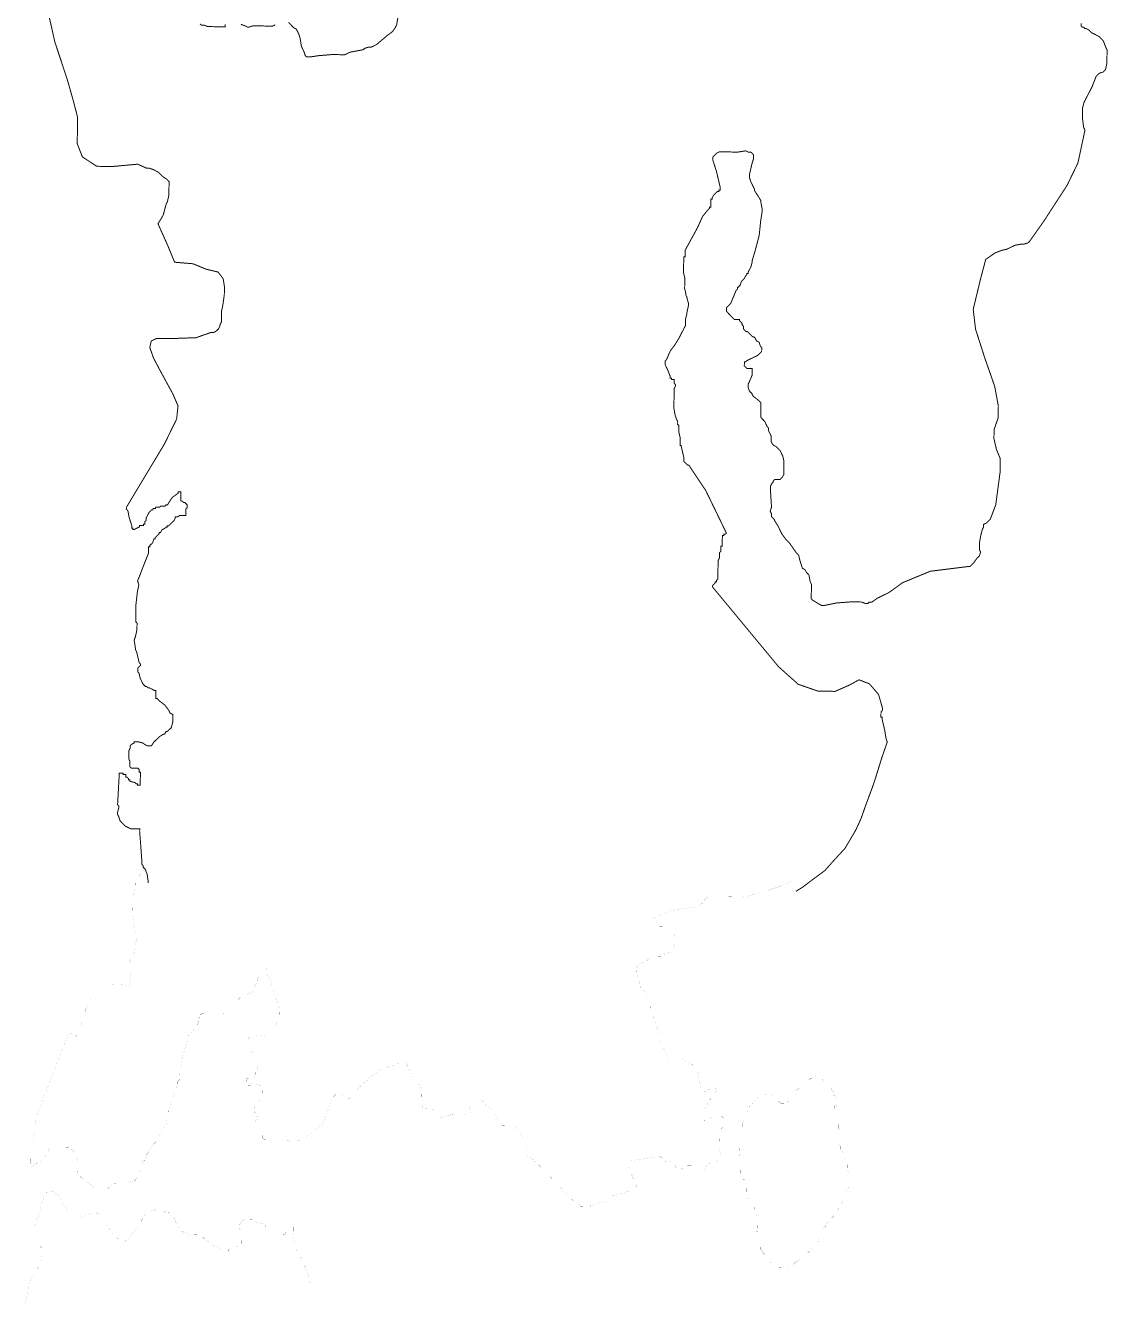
# Model space of a CAD drawing. Header units: metres. Extents: x 264643 to 276801, y 2090546 to 2143845.
# Drawn here: x 266761 to 270025, y 2128706 to 2132541 of the extents above; entities that cross this region are included whole.
import ezdxf

# ---------------------------------------------------------------- set-up
doc = ezdxf.new("R2010")
doc.units = ezdxf.units.M
doc.layers.add('HAZARDS LINE', color=1, linetype='Continuous')

msp = doc.modelspace()

# ---------------------------------------------------------------- linework, layer by layer
at = {"layer": 'HAZARDS LINE', "lineweight": 0, "const_width": 2.98}
for points in [[(267130.9, 2129953.4), (267131, 2129957.3), (267127.3, 2129981.3), (267123.4, 2129989.3), (267123.5, 2129993.2), (267115.6, 2130001.3), (267115.7, 2130005.3), (267111.7, 2130009.3), (267111.8, 2130017.3), (267108.5, 2130065), (267105.1, 2130108.9), (267105.2, 2130116.8), (267077.3, 2130117.2), (267061.5, 2130125.3), (267053.7, 2130133.4), (267045.8, 2130141.4), (267042, 2130153.4), (267038.1, 2130161.4), (267038.2, 2130165.4), (267042.3, 2130181.3), (267042.4, 2130185.3), (267038.5, 2130189.3), (267043.7, 2130284.7), (267055.6, 2130284.6), (267055.5, 2130280.6), (267063.5, 2130280.5), (267063.4, 2130272.5), (267067.4, 2130272.5), (267071.3, 2130268.4), (267071.3, 2130264.5), (267075.2, 2130264.4), (267075.2, 2130260.4), (267091, 2130256.3), (267095, 2130252.2), (267098.9, 2130252.2), (267098.9, 2130248.2), (267106.8, 2130248.1), (267107.4, 2130287.9), (267103.4, 2130287.9), (267103.5, 2130295.9), (267099.6, 2130299.9), (267079.7, 2130300.2), (267075.7, 2130304.2), (267075.9, 2130320.1), (267072.1, 2130328.1), (267072.4, 2130352), (267076.4, 2130359.9), (267076.6, 2130367.8), (267080.6, 2130371.8), (267088.6, 2130375.7), (267088.6, 2130379.6), (267100.6, 2130379.5), (267116.4, 2130375.3), (267120.4, 2130371.3), (267128.3, 2130367.2), (267140.2, 2130367), (267148.3, 2130378.9), (267156.4, 2130386.7), (267160.4, 2130390.6), (267164.4, 2130394.6), (267176.4, 2130402.4), (267180.4, 2130402.3), (267184.5, 2130410.2), (267188.5, 2130410.2), (267200.6, 2130422), (267204.7, 2130437.8), (267205.1, 2130461.7), (267197.2, 2130465.8), (267193.3, 2130473.8), (267181.5, 2130489.8), (267165.8, 2130502), (267157.9, 2130510), (267154, 2130510.1), (267154.3, 2130534), (267150.3, 2130534), (267134.5, 2130542.2), (267130.5, 2130542.2), (267126.6, 2130546.3), (267122.6, 2130546.3), (267114.7, 2130554.4), (267107, 2130570.4), (267103.2, 2130586.3), (267099.3, 2130590.4), (267099.4, 2130602.3), (267107.5, 2130610.2), (267107.6, 2130614.1), (267103.6, 2130618.2), (267096.1, 2130650.1), (267092.2, 2130658.1), (267092.3, 2130662.1), (267088.6, 2130686), (267092.7, 2130697.9), (267096.9, 2130717.7), (267097.2, 2130737.6), (267093.3, 2130741.6), (267093.9, 2130793.4), (267098.4, 2130833.1), (267102.7, 2130852.9), (267098.8, 2130864.9), (267107, 2130884.7), (267111.2, 2130896.6), (267131.7, 2130948.1), (267132, 2130967.9), (267135.9, 2130967.9), (267136, 2130971.9), (267140, 2130975.8), (267144.1, 2130979.7), (267148.2, 2130991.6), (267152.2, 2130991.6), (267152.2, 2130995.5), (267156.2, 2130999.5), (267164.3, 2131007.3), (267164.4, 2131011.3), (267168.3, 2131011.2), (267172.4, 2131019.1), (267180.4, 2131023), (267184.4, 2131027), (267188.4, 2131026.9), (267188.5, 2131030.9), (267192.4, 2131030.8), (267200.5, 2131038.7), (267204.5, 2131042.6), (267208.6, 2131046.5), (267212.6, 2131054.4), (267212.7, 2131058.4), (267220.6, 2131058.3), (267224.7, 2131062.2), (267244.6, 2131062), (267244.8, 2131081.9), (267248.8, 2131085.8), (267248.9, 2131093.8), (267245, 2131097.8), (267241.1, 2131101.8), (267237.1, 2131101.9), (267233.2, 2131105.9), (267229.2, 2131106), (267229.6, 2131133.8), (267221.6, 2131133.9), (267221.6, 2131129.9), (267205.5, 2131118.2), (267201.5, 2131114.3), (267189.3, 2131094.5), (267185.3, 2131094.6), (267181.3, 2131090.7), (267169.3, 2131090.8), (267165.3, 2131086.9), (267153.4, 2131087), (267153.3, 2131083.1), (267145.4, 2131083.2), (267145.3, 2131079.2), (267141.4, 2131079.2), (267137.3, 2131075.3), (267133.3, 2131071.4), (267125.1, 2131055.6), (267125, 2131047.6), (267121, 2131043.7), (267120.9, 2131035.7), (267116.9, 2131035.8), (267116.9, 2131031.8), (267104.9, 2131031.9), (267104.9, 2131028), (267088.9, 2131020.2), (267084.9, 2131020.3), (267085, 2131024.2), (267081, 2131024.3), (267081.1, 2131032.3), (267073.4, 2131056.2), (267069.7, 2131076.2), (267065.8, 2131080.2), (267065.9, 2131088.2), (267179.7, 2131277.7), (267216.5, 2131352.8), (267220.9, 2131392.5), (267205.5, 2131428.5), (267170.5, 2131492.7), (267147.2, 2131536.7), (267135.7, 2131568.7), (267139.9, 2131588.5), (267155.9, 2131596.3), (267195.7, 2131595.8), (267275.3, 2131598.7), (267319.3, 2131614.1), (267327.2, 2131614), (267335.2, 2131617.9), (267339.3, 2131621.8), (267343.3, 2131625.7), (267347.4, 2131633.6), (267347.4, 2131637.6), (267351.5, 2131645.5), (267351.9, 2131677.3), (267356.1, 2131697.2), (267360.5, 2131729), (267360.8, 2131752.8), (267357.1, 2131776.7), (267341.5, 2131796.8), (267305.8, 2131805.3), (267266.2, 2131821.7), (267210.6, 2131826.4), (267187.4, 2131882.4), (267160.4, 2131942.4), (267172.5, 2131962.1), (267176.6, 2131970), (267185, 2132001.8), (267189.1, 2132009.7), (267193.3, 2132029.5), (267193.8, 2132069.3), (267186, 2132077.3), (267174.1, 2132085.5), (267162.3, 2132097.5), (267146.5, 2132105.7), (267134.7, 2132109.8), (267126.7, 2132109.9), (267099, 2132122.2), (267023.3, 2132115.2), (266975.6, 2132115.8), (266932.2, 2132144.3), (266916.8, 2132184.2), (266917.8, 2132263.8), (266906.5, 2132307.7), (266887.4, 2132375.6), (266849.1, 2132491.5), (266830.3, 2132575.3)], [(267554, 2132550.1), (267569.7, 2132534), (267577.6, 2132529.9), (267581.5, 2132521.9), (267585.4, 2132513.9), (267589.2, 2132501.9), (267592.9, 2132478), (267600.6, 2132462), (267604.5, 2132450), (267608.4, 2132445.9), (267620.3, 2132445.8), (267644.2, 2132449.5), (267684.1, 2132452.9), (267723.8, 2132452.4), (267739.8, 2132460.2), (267759.8, 2132463.9), (267779.7, 2132467.6), (267783.8, 2132471.6), (267795.7, 2132475.4), (267803.7, 2132475.3), (267819.7, 2132483), (267851.9, 2132510.5), (267867.9, 2132522.2), (267876, 2132534), (267880.1, 2132541.9), (267884.4, 2132565.8)], [(267287.4, 2132545.5), (267291.4, 2132541.5), (267299.3, 2132541.4), (267311.2, 2132537.3), (267362.9, 2132536.6), (267363, 2132544.6)], [(267410.7, 2132544), (267422.6, 2132539.8), (267430.5, 2132535.8), (267434.5, 2132535.7), (267446.5, 2132539.5), (267506.1, 2132538.8), (267514.1, 2132542.6)], [(269944.9, 2132547.3), (269944.8, 2132539.4), (269948.7, 2132535.4), (269952.7, 2132535.3), (269956.6, 2132531.3), (269960.6, 2132531.2), (269968.5, 2132527.1), (269976.3, 2132519.1), (270000.1, 2132506.8), (270011.8, 2132494.8), (270019.5, 2132474.8), (270023.4, 2132466.8), (270022.9, 2132427), (270018.7, 2132407.1), (270014.6, 2132403.2), (270010.6, 2132399.3), (270006.6, 2132399.3), (269998.6, 2132395.5), (269994.6, 2132391.5), (269990.6, 2132387.6), (269978.2, 2132355.9), (269953.8, 2132308.5), (269949.6, 2132292.6), (269949.2, 2132260.8), (269952.8, 2132232.9), (269956.7, 2132224.9), (269935.5, 2132125.7), (269902.8, 2132058.5), (269833.8, 2131951.9), (269789.3, 2131888.8), (269785.2, 2131884.9), (269773.2, 2131881.1), (269765.3, 2131881.2), (269745.4, 2131877.5), (269721.3, 2131865.8), (269705.4, 2131862.1), (269685.4, 2131854.4), (269657.3, 2131834.8), (269640.6, 2131771.4), (269619.6, 2131684.1), (269626.7, 2131624.3), (269653.5, 2131540.4), (269684.2, 2131452.5), (269695.4, 2131392.7), (269694.9, 2131356.9), (269682.5, 2131321.2), (269682.2, 2131293.4), (269689.7, 2131261.5), (269701.3, 2131233.5), (269700.8, 2131193.7), (269687.6, 2131094.4), (269671.1, 2131050.8), (269659, 2131039), (269651, 2131035.2), (269650.9, 2131027.2), (269646.8, 2131019.3), (269642.7, 2131003.4), (269638.4, 2130979.6), (269638.1, 2130959.7), (269642, 2130951.7), (269637.9, 2130939.8), (269629.8, 2130932), (269621.7, 2130920.2), (269613.7, 2130912.3), (269609.6, 2130908.4), (269605.6, 2130908.4), (269490.1, 2130894), (269406.1, 2130859.3), (269374, 2130835.8), (269361.9, 2130828), (269329.9, 2130812.5), (269313.9, 2130800.8), (269305.9, 2130800.9), (269301.9, 2130796.9), (269293.9, 2130797), (269282, 2130801.2), (269250.2, 2130801.6), (269206.4, 2130798.2), (269170.5, 2130790.7), (269162.6, 2130790.8), (269154.7, 2130794.8), (269134.9, 2130807), (269131, 2130811.1), (269131.6, 2130854.8), (269127.7, 2130862.8), (269124, 2130882.8), (269116.1, 2130890.8), (269112.2, 2130898.8), (269104.3, 2130902.9), (269096.7, 2130926.9), (269092.9, 2130942.8), (269085, 2130950.9), (269065.5, 2130979), (269053.7, 2130991.1), (269042, 2131007.2), (269034.3, 2131023.2), (269030.4, 2131031.2), (269022.6, 2131043.2), (269018.7, 2131051.2), (269010.8, 2131059.3), (269011, 2131067.2), (269007.1, 2131075.2), (269011.2, 2131087.1), (269007.9, 2131138.9), (269008, 2131150.8), (269012.1, 2131158.7), (269016.2, 2131162.7), (269016.2, 2131166.6), (269020.2, 2131170.6), (269036.1, 2131170.4), (269040.2, 2131174.3), (269044.2, 2131178.2), (269048.3, 2131186.1), (269048.8, 2131225.9), (269045, 2131241.9), (269041.1, 2131249.9), (269037.3, 2131257.9), (269033.3, 2131261.9), (269029.4, 2131265.9), (269025.5, 2131270), (269017.6, 2131274), (269013.7, 2131278.1), (269009.8, 2131286.1), (269010, 2131302), (269002.2, 2131318), (269002.3, 2131326), (268998.4, 2131330), (268990.7, 2131346), (268982.8, 2131354.1), (268978.9, 2131358.1), (268979.4, 2131401.9), (268975.5, 2131405.9), (268971.6, 2131409.9), (268955.8, 2131422.1), (268951.9, 2131430.1), (268944.1, 2131438.1), (268940.3, 2131450.1), (268940.4, 2131458.1), (268944.4, 2131466), (268952.7, 2131485.8), (268952.9, 2131505.6), (268937, 2131505.9), (268933.1, 2131509.9), (268929.1, 2131513.9), (268929.3, 2131525.8), (268933.3, 2131525.8), (268937.3, 2131529.7), (268945.3, 2131533.6), (268969.3, 2131545.2), (268973.4, 2131549.2), (268981.4, 2131557), (268981.6, 2131568.9), (268977.6, 2131573), (268973.8, 2131585), (268965.9, 2131589), (268962, 2131597), (268958.1, 2131601.1), (268954.1, 2131601.1), (268946.3, 2131609.2), (268942.4, 2131613.2), (268938.4, 2131617.2), (268934.5, 2131617.3), (268930.5, 2131621.3), (268926.6, 2131625.4), (268926.7, 2131633.3), (268922.8, 2131637.3), (268922.8, 2131641.3), (268915, 2131649.4), (268915, 2131653.4), (268899.1, 2131653.6), (268895.2, 2131657.6), (268891.3, 2131661.6), (268887.3, 2131665.6), (268883.4, 2131669.7), (268875.6, 2131677.7), (268875.7, 2131689.7), (268883.8, 2131697.5), (268887.8, 2131701.4), (268904.2, 2131741), (268908.2, 2131745), (268908.3, 2131748.9), (268912.3, 2131752.9), (268916.3, 2131756.8), (268920.5, 2131768.7), (268924.5, 2131772.6), (268928.5, 2131776.5), (268932.6, 2131784.4), (268936.6, 2131788.4), (268936.7, 2131792.3), (268940.7, 2131792.3), (268940.7, 2131796.3), (268944.8, 2131804.2), (268948.9, 2131812.1), (268953.1, 2131827.9), (268953.1, 2131831.9), (268961.4, 2131859.7), (268965.6, 2131875.5), (268974, 2131907.2), (268978.5, 2131951), (268982.8, 2131978.7), (268982.9, 2131986.7), (268979.2, 2132006.6), (268979.3, 2132010.6), (268975.4, 2132018.6), (268959.8, 2132042.7), (268959.8, 2132046.7), (268948.2, 2132070.7), (268944.4, 2132082.7), (268944.5, 2132090.6), (268952.9, 2132126.3), (268957, 2132138.2), (268957.2, 2132150.2), (268953.3, 2132154.2), (268949.3, 2132158.2), (268941.4, 2132158.3), (268933.5, 2132162.4), (268909.6, 2132158.7), (268853.9, 2132159.4), (268845.9, 2132155.6), (268837.8, 2132147.7), (268833.8, 2132143.8), (268833.7, 2132135.8), (268845.2, 2132099.9), (268856.5, 2132052), (268856.4, 2132044), (268852.4, 2132044.1), (268852.3, 2132040.1), (268848.4, 2132040.2), (268836.3, 2132028.4), (268832.2, 2132020.5), (268832.1, 2132016.5), (268828.2, 2132016.5), (268827.9, 2131992.7), (268823.9, 2131992.7), (268823.8, 2131988.7), (268819.8, 2131984.8), (268803.6, 2131965.1), (268787.3, 2131929.5), (268750.6, 2131862.4), (268750.4, 2131842.5), (268746.4, 2131842.5), (268745.8, 2131794.8), (268749.5, 2131778.8), (268749.1, 2131747), (268752.9, 2131731), (268752.9, 2131727), (268756.7, 2131719), (268756.7, 2131715.1), (268760.5, 2131703.1), (268760.4, 2131695.1), (268756.2, 2131675.3), (268756.1, 2131671.3), (268751.9, 2131655.4), (268751.7, 2131635.5), (268747.6, 2131627.6), (268739.4, 2131611.8), (268731.3, 2131596), (268719.1, 2131576.3), (268707, 2131560.5), (268702.9, 2131552.6), (268694.7, 2131532.8), (268690.6, 2131528.9), (268690.5, 2131517), (268698.2, 2131501), (268705.9, 2131481), (268705.9, 2131477), (268709.9, 2131476.9), (268709.8, 2131473), (268717.8, 2131472.8), (268717.6, 2131460.9), (268721.6, 2131456.9), (268721.5, 2131452.9), (268717.4, 2131445), (268716.7, 2131385.3), (268720.4, 2131365.4), (268724.2, 2131353.4), (268728.1, 2131345.4), (268728, 2131337.4), (268731.9, 2131333.4), (268731.7, 2131313.5), (268735.4, 2131297.6), (268735.1, 2131273.7), (268739.1, 2131273.6), (268739, 2131269.7), (268746.6, 2131237.7), (268746.4, 2131225.8), (268750.4, 2131221.8), (268758.2, 2131213.7), (268762.2, 2131213.7), (268770, 2131201.6), (268812.9, 2131137.4), (268875, 2131009.3), (268870.9, 2131005.4), (268866.9, 2131005.4), (268866.9, 2131001.4), (268862.9, 2131001.5), (268862.5, 2130969.7), (268858.5, 2130969.7), (268858.3, 2130953.8), (268854.3, 2130949.9), (268854.1, 2130934), (268850, 2130926.1), (268849.3, 2130870.4), (268845.3, 2130866.4), (268845.2, 2130862.5), (268841.2, 2130862.5), (268841.2, 2130858.5), (268837.2, 2130854.6), (268833.1, 2130850.7), (268833.1, 2130846.7), (269032.9, 2130605.4), (269091.9, 2130552.9), (269151.3, 2130532.3), (269203, 2130531.6), (269247, 2130550.9), (269275.1, 2130566.5), (269306.7, 2130554.2), (269334.2, 2130522), (269345.6, 2130482), (269345.5, 2130474.1), (269341.5, 2130470.2), (269341.3, 2130454.2), (269345.2, 2130454.2), (269345.1, 2130446.2), (269352.7, 2130414.3), (269356.3, 2130390.4), (269360.2, 2130378.4), (269343.7, 2130330.9), (269322.9, 2130263.5), (269314.6, 2130239.7), (269294, 2130184.3), (269281.6, 2130148.6), (269265.3, 2130113), (269232.7, 2130057.8), (269196.4, 2130018.4), (269172.2, 2129990.9), (269140.1, 2129967.4), (269103.9, 2129940), (269084.7, 2129928.3)]]:
    msp.add_lwpolyline(points, dxfattribs=at)
at = {"layer": 'HAZARDS LINE', "lineweight": 18, "const_width": 0.134}
for points in [[(269072, 2129960.7), (269052.7, 2129949.1), (268984.7, 2129926.2), (268956.7, 2129918.6), (268944.7, 2129914.8), (268924.7, 2129911.1), (268821.2, 2129912.6), (268813.2, 2129908.8), (268809.1, 2129900.9), (268805, 2129893), (268797, 2129889.1), (268792.9, 2129885.2), (268784.9, 2129881.3), (268729.1, 2129874.2), (268709.1, 2129870.5), (268653, 2129847.4), (268649, 2129843.5), (268648.7, 2129827.5), (268652.7, 2129823.5), (268696.5, 2129822.9), (268700.4, 2129818.8), (268708.3, 2129818.7), (268716.2, 2129810.6), (268716.1, 2129806.6), (268719.8, 2129786.7), (268719.6, 2129770.8), (268715.4, 2129758.9), (268711.3, 2129751), (268707.2, 2129743.1), (268703.3, 2129743.1), (268687.3, 2129739.4), (268687.2, 2129735.4), (268679.3, 2129735.5), (268675.2, 2129731.6), (268663.3, 2129731.8), (268651.3, 2129727.9), (268635.2, 2129720.2), (268607.1, 2129704.7), (268603, 2129696.8), (268602.9, 2129684.8), (268614.3, 2129648.8), (268614.2, 2129640.9), (268618.1, 2129636.8), (268622, 2129632.8), (268637.6, 2129612.7), (268645.4, 2129596.6), (268645.1, 2129576.7), (268649, 2129572.7), (268648.9, 2129564.7), (268652.8, 2129560.7), (268652.7, 2129552.7), (268660.4, 2129536.6), (268664.1, 2129516.7), (268668, 2129512.6), (268668, 2129508.7), (268671.8, 2129496.7), (268671.7, 2129488.7), (268675.5, 2129476.7), (268687.1, 2129452.6), (268694.7, 2129432.6), (268698.6, 2129424.6), (268706.6, 2129424.5), (268710.5, 2129420.4), (268742.3, 2129420), (268750.2, 2129415.9), (268770, 2129407.6), (268773.9, 2129403.6), (268777.9, 2129399.5), (268781.8, 2129395.5), (268785.7, 2129387.5), (268789.5, 2129379.4), (268796.9, 2129339.5), (268800.7, 2129327.5), (268804.6, 2129323.5), (268812.6, 2129323.3), (268816.6, 2129327.3), (268824.7, 2129331.1), (268832.7, 2129335), (268840.6, 2129334.9), (268844.6, 2129330.8), (268844.5, 2129326.9), (268840.4, 2129319), (268836.3, 2129311.1), (268824.2, 2129299.3), (268807.7, 2129263.7), (268807.3, 2129235.8), (268819.3, 2129235.6), (268823.3, 2129239.6), (268827.4, 2129243.5), (268843.4, 2129251.2), (268859.3, 2129251), (268863.2, 2129246.9), (268867.2, 2129242.9), (268866.8, 2129219), (268858.7, 2129211.2), (268854.7, 2129207.2), (268853.9, 2129155.5), (268857.6, 2129131.5), (268857.5, 2129123.6), (268853.4, 2129119.6), (268849.4, 2129115.7), (268841.4, 2129111.9), (268829.4, 2129112), (268825.4, 2129108.1), (268821.4, 2129108.2), (268817.4, 2129104.2), (268813.3, 2129100.3), (268809.1, 2129084.4), (268800.9, 2129068.6), (268789, 2129068.8), (268781.2, 2129084.9), (268773.4, 2129092.9), (268773.4, 2129096.9), (268769.5, 2129101), (268757.6, 2129101.1), (268753.5, 2129097.2), (268737.5, 2129089.5), (268725.6, 2129089.6), (268721.7, 2129097.7), (268717.8, 2129105.7), (268717.9, 2129109.7), (268713.9, 2129109.7), (268706, 2129113.8), (268690.1, 2129114.1), (268686.2, 2129118.1), (268686.2, 2129122.1), (268682.3, 2129126.1), (268678.3, 2129126.2), (268674.4, 2129130.2), (268670.3, 2129126.3), (268658.4, 2129126.5), (268634.5, 2129122.8), (268586.6, 2129115.6), (268582.6, 2129115.6), (268582.5, 2129111.7), (268578.5, 2129111.7), (268578.3, 2129095.8), (268589.9, 2129071.7), (268593.8, 2129063.7), (268593.7, 2129059.7), (268597.7, 2129059.7), (268601.6, 2129055.6), (268605.6, 2129055.6), (268605.4, 2129043.6), (268597.2, 2129027.8), (268593.3, 2129027.9), (268569.2, 2129020.2), (268541.3, 2129012.7), (268529.3, 2129008.9), (268525.3, 2129008.9), (268521.2, 2129005), (268517.3, 2129005.1), (268517.2, 2129001.1), (268513.2, 2129001.2), (268509.2, 2128997.2), (268509.1, 2128993.2), (268469.1, 2128981.9), (268465.2, 2128981.9), (268465.1, 2128978), (268433.2, 2128978.4), (268433.3, 2128982.4), (268429.3, 2128982.5), (268421.5, 2128990.5), (268417.6, 2128994.6), (268413.6, 2128994.6), (268397.9, 2129010.8), (268394, 2129014.8), (268378.2, 2129027), (268378.3, 2129031), (268370.4, 2129039.1), (268366.5, 2129043.1), (268362.6, 2129047.2), (268311.6, 2129099.7), (268299.8, 2129111.8), (268276.2, 2129132.1), (268272.4, 2129140.1), (268272.5, 2129148), (268268.7, 2129160), (268268.8, 2129168), (268261.1, 2129184.1), (268241.6, 2129216.2), (268241.7, 2129220.2), (268237.7, 2129220.2), (268233.8, 2129224.3), (268221.8, 2129224.5), (268209.8, 2129220.6), (268197.9, 2129220.8), (268194, 2129228.8), (268190.1, 2129232.9), (268190.1, 2129236.9), (268186.2, 2129240.9), (268174.6, 2129261), (268170.6, 2129265), (268154.9, 2129277.2), (268143.2, 2129293.3), (268139.2, 2129293.4), (268135.3, 2129301.4), (268127.4, 2129301.5), (268123.5, 2129305.5), (268115.5, 2129305.7), (268111.5, 2129301.7), (268099.5, 2129301.9), (268095.5, 2129298), (268095.4, 2129290), (268103, 2129266), (268102.9, 2129262), (268098.9, 2129262.1), (268098.9, 2129258.1), (268094.9, 2129258.2), (268086.9, 2129254.3), (268047.1, 2129254.9), (268035.1, 2129251.1), (268015.1, 2129247.4), (268011.1, 2129243.5), (268007.1, 2129243.5), (268007.3, 2129259.5), (268003.4, 2129263.5), (267999.5, 2129267.5), (267987.6, 2129271.7), (267967.7, 2129272), (267959.8, 2129276.1), (267955.9, 2129284.1), (267956.6, 2129331.9), (267952.7, 2129335.9), (267948.8, 2129343.9), (267944.9, 2129348), (267941, 2129352), (267933.1, 2129360.1), (267929.3, 2129372.1), (267913.8, 2129400.2), (267909.9, 2129408.2), (267906, 2129412.3), (267894.1, 2129412.4), (267862, 2129401), (267838, 2129393.4), (267818, 2129381.7), (267777.6, 2129346.4), (267769.5, 2129338.6), (267757.4, 2129322.8), (267757.3, 2129314.9), (267753.2, 2129311), (267749.2, 2129307), (267741.2, 2129307.2), (267737.2, 2129303.2), (267733.2, 2129303.3), (267717.4, 2129311.5), (267713.5, 2129315.5), (267697.5, 2129315.8), (267693.5, 2129311.8), (267689.5, 2129307.9), (267685.4, 2129300), (267681.2, 2129288.1), (267664.6, 2129244.5), (267656.4, 2129224.8), (267632.2, 2129205.2), (267620.2, 2129197.4), (267600, 2129181.8), (267588, 2129178), (267576, 2129174.2), (267556.1, 2129174.4), (267548.2, 2129178.5), (267544.3, 2129182.6), (267536.4, 2129186.7), (267516.5, 2129187), (267500.4, 2129179.2), (267480.5, 2129179.5), (267476.6, 2129183.6), (267476.9, 2129203.5), (267473, 2129207.5), (267473, 2129211.5), (267465.2, 2129219.6), (267461.2, 2129219.6), (267457.3, 2129223.7), (267457.3, 2129227.7), (267453.4, 2129231.7), (267453.5, 2129235.7), (267457.5, 2129239.6), (267461.6, 2129247.5), (267461.7, 2129251.5), (267457.7, 2129255.5), (267453.8, 2129255.6), (267453.8, 2129259.6), (267449.9, 2129263.6), (267450.1, 2129275.6), (267454.1, 2129279.5), (267462.2, 2129287.3), (267466.3, 2129299.2), (267470.4, 2129303.1), (267474.5, 2129315), (267474.9, 2129338.9), (267470.9, 2129339), (267467, 2129343), (267451.1, 2129347.2), (267443.2, 2129347.4), (267439.1, 2129343.4), (267431.2, 2129343.5), (267431.2, 2129347.5), (267427.2, 2129347.6), (267427.5, 2129363.5), (267431.4, 2129363.5), (267435.5, 2129367.4), (267443.4, 2129367.3), (267451.5, 2129371.1), (267455.5, 2129375), (267455.7, 2129387), (267459.7, 2129390.9), (267459.8, 2129394.9), (267463.8, 2129398.8), (267463.9, 2129402.8), (267476, 2129414.6), (267476.2, 2129426.5), (267472.2, 2129430.6), (267468.3, 2129434.6), (267468.4, 2129438.6), (267464.4, 2129438.6), (267460.5, 2129442.7), (267444.6, 2129442.9), (267432.7, 2129447.1), (267420.7, 2129447.2), (267421, 2129463.2), (267425, 2129467.1), (267429.1, 2129475), (267437.3, 2129490.8), (267441.3, 2129490.8), (267441.3, 2129494.7), (267457.3, 2129494.5), (267481.1, 2129490.2), (267509, 2129489.8), (267509.1, 2129501.7), (267505.2, 2129505.7), (267505.4, 2129517.7), (267513.5, 2129525.5), (267521.6, 2129537.4), (267525.7, 2129545.3), (267526.2, 2129577.1), (267514.7, 2129609.2), (267507, 2129629.2), (267507.2, 2129641.1), (267503.3, 2129649.1), (267503.4, 2129653.1), (267491.7, 2129673.2), (267487.8, 2129677.3), (267488, 2129693.2), (267484.1, 2129697.2), (267484.2, 2129701.2), (267480.2, 2129705.2), (267476.3, 2129705.3), (267476.2, 2129701.3), (267468.1, 2129693.5), (267468, 2129685.5), (267463.9, 2129677.6), (267463.8, 2129669.6), (267459.7, 2129661.7), (267459.6, 2129657.8), (267455.5, 2129645.9), (267447.3, 2129634), (267443.2, 2129622.1), (267419.2, 2129614.5), (267415.2, 2129614.6), (267407.1, 2129606.7), (267403.1, 2129602.8), (267395, 2129595), (267395, 2129591), (267391, 2129591.1), (267390.9, 2129587.1), (267386.9, 2129583.1), (267386.8, 2129579.2), (267382.7, 2129571.3), (267370.7, 2129567.5), (267358.7, 2129559.7), (267291, 2129560.7), (267290.9, 2129556.7), (267286.9, 2129556.7), (267286.8, 2129548.8), (267282.8, 2129544.8), (267282.6, 2129532.9), (267278.6, 2129529), (267278.5, 2129525), (267274.5, 2129521.1), (267274.4, 2129517.1), (267250.1, 2129489.6), (267250, 2129481.6), (267233.3, 2129426.1), (267233.1, 2129418.1), (267228.8, 2129394.3), (267228.7, 2129386.3), (267224.5, 2129374.4), (267224.3, 2129358.5), (267220.3, 2129354.6), (267220.2, 2129346.6), (267211.8, 2129322.9), (267203.6, 2129303.1), (267199.6, 2129299.1), (267199.5, 2129295.2), (267195.3, 2129279.3), (267195.2, 2129275.3), (267191.1, 2129267.4), (267190.8, 2129247.5), (267186.7, 2129235.6), (267186.6, 2129227.6), (267178.4, 2129215.8), (267178.4, 2129211.8), (267174.4, 2129211.9), (267174.3, 2129203.9), (267162, 2129184.2), (267158, 2129180.3), (267153.9, 2129172.4), (267149.9, 2129168.4), (267145.8, 2129164.5), (267133.6, 2129144.8), (267129.5, 2129136.9), (267125.5, 2129133), (267125.4, 2129129), (267121.2, 2129117.1), (267117.3, 2129117.1), (267109.1, 2129101.3), (267108.9, 2129093.4), (267104.8, 2129081.5), (267104.7, 2129077.5), (267100.7, 2129073.6), (267096.6, 2129065.7), (267092.5, 2129057.8), (267088.5, 2129053.8), (267068.5, 2129050.2), (267040.6, 2129050.6), (267032.6, 2129046.7), (267028.6, 2129046.8), (267016.6, 2129039), (267012.5, 2129035), (267008.5, 2129031.1), (267004.5, 2129031.2), (267000.5, 2129027.3), (266980.6, 2129027.5), (266972.7, 2129031.6), (266960.8, 2129039.8), (266945.1, 2129052), (266941.2, 2129056), (266929.3, 2129064.1), (266925.4, 2129068.2), (266921.5, 2129072.2), (266917.6, 2129080.2), (266918.1, 2129116.1), (266906.5, 2129140.1), (266902.7, 2129148.2), (266894.8, 2129152.3), (266890.9, 2129156.3), (266839.1, 2129157.1), (266839, 2129153.1), (266835.1, 2129153.1), (266831, 2129149.2), (266831, 2129145.2), (266826.9, 2129141.3), (266822.9, 2129137.4), (266818.7, 2129125.5), (266810.7, 2129117.6), (266806.6, 2129113.7), (266790.6, 2129106), (266786.5, 2129102.1), (266778.6, 2129102.2), (266778.6, 2129106.2), (266774.7, 2129110.2), (266775.6, 2129169.9), (266779.6, 2129173.9), (266783.7, 2129177.8), (266783.7, 2129181.8), (266788, 2129201.6), (266788.3, 2129221.5), (266792.6, 2129241.4), (266792.6, 2129245.3), (266891.9, 2129502.8), (266903.8, 2129494.6), (266907.7, 2129490.6), (266911.7, 2129490.5), (266915.7, 2129494.5), (266919.7, 2129494.4), (266923.8, 2129506.3), (266924, 2129514.2), (266936.4, 2129549.9), (266936.5, 2129557.9), (266940.6, 2129561.8), (266940.7, 2129569.8), (266944.8, 2129577.7), (266948.8, 2129581.6), (266948.9, 2129585.6), (266952.9, 2129585.5), (266953, 2129593.5), (266957, 2129597.4), (266957.1, 2129601.4), (266961.2, 2129609.3), (266961.5, 2129633.2), (266965.6, 2129637.1), (266965.8, 2129649), (267025.5, 2129648.2), (267033.5, 2129652), (267049.4, 2129651.8), (267049.4, 2129647.8), (267061.2, 2129643.7), (267069.1, 2129639.6), (267073.2, 2129643.5), (267077.7, 2129679.3), (267077.7, 2129683.2), (267073.8, 2129687.3), (267073.9, 2129691.3), (267070, 2129695.3), (267070.1, 2129703.3), (267074.2, 2129715.2), (267082.4, 2129731), (267086.5, 2129734.9), (267090.7, 2129754.7), (267090.9, 2129762.7), (267095.1, 2129778.6), (267099.2, 2129790.5), (267099.3, 2129798.4), (267095.4, 2129802.5), (267091.4, 2129802.5), (267091.5, 2129806.5), (267087.7, 2129822.5), (267084.2, 2129854.4), (267085.1, 2129914.1), (267089.2, 2129922), (267089.3, 2129930), (267093.5, 2129945.9), (267093.6, 2129953.8), (267097.7, 2129961.7), (267110, 2129985.5), (267110.1, 2129989.4)], [(266760.6, 2128688.3), (266764.9, 2128712.1), (266769.2, 2128731.9), (266777.5, 2128759.7), (266789.7, 2128775.4), (266797.9, 2128791.3), (266802, 2128799.2), (266806.1, 2128807.1), (266806.2, 2128811.1), (266810.5, 2128834.9), (266810.6, 2128842.8), (266810.7, 2128850.8), (266802.9, 2128858.9), (266799, 2128866.9), (266791.1, 2128871), (266787.2, 2128875), (266787.3, 2128879), (266787.8, 2128918.8), (266800.2, 2128950.5), (266817, 2129010), (266825.1, 2129017.9), (266825.2, 2129025.8), (266829.2, 2129025.8), (266833.2, 2129025.7), (266845.1, 2129021.6), (266856.9, 2129013.4), (266876.4, 2128981.3), (266888, 2128961.2), (266899.8, 2128949.1), (266907.7, 2128949), (266915.6, 2128944.9), (266927.6, 2128944.7), (266963.6, 2128960.1), (266967.6, 2128960), (266971.6, 2128960), (266979.5, 2128955.9), (266987.4, 2128951.8), (266991.3, 2128943.8), (266999.2, 2128939.7), (267003.1, 2128935.6), (267010.8, 2128915.6), (267018.6, 2128903.5), (267022.4, 2128895.5), (267030.3, 2128887.4), (267034.2, 2128883.4), (267042.1, 2128879.3), (267050, 2128875.2), (267057.9, 2128871.1), (267065.9, 2128875), (267078.1, 2128890.7), (267102.4, 2128918.2), (267106.5, 2128926.1), (267110.6, 2128934), (267110.7, 2128938), (267114.6, 2128938), (267114.7, 2128941.9), (267122.8, 2128953.8), (267126.8, 2128953.7), (267130.9, 2128957.6), (267130.9, 2128961.6), (267134.9, 2128961.6), (267138.9, 2128961.5), (267142.9, 2128965.4), (267146.9, 2128965.4), (267154.9, 2128969.2), (267162.9, 2128969.1), (267166.9, 2128969.1), (267170.8, 2128965), (267174.8, 2128965), (267190.6, 2128956.8), (267194.6, 2128960.7), (267198.6, 2128960.6), (267202.6, 2128960.6), (267202.5, 2128956.6), (267206.5, 2128956.5), (267206.4, 2128952.6), (267206.4, 2128948.6), (267210.3, 2128944.5), (267210.2, 2128940.6), (267217.9, 2128916.5), (267221.8, 2128912.5), (267221.7, 2128908.5), (267229.6, 2128904.4), (267237.5, 2128900.3), (267257.3, 2128892.1), (267277.2, 2128891.8), (267285.2, 2128891.7), (267289.2, 2128891.6), (267293.1, 2128887.6), (267297, 2128883.5), (267300.9, 2128879.5), (267304.9, 2128875.4), (267328.5, 2128859.2), (267356.2, 2128846.8), (267364.1, 2128842.7), (267368.1, 2128842.7), (267372.1, 2128842.6), (267372.1, 2128846.6), (267380.1, 2128850.5), (267384.2, 2128854.4), (267392.1, 2128854.3), (267400.2, 2128858.1), (267404.1, 2128858.1), (267408.1, 2128858), (267412.2, 2128861.9), (267412.3, 2128869.9), (267412.5, 2128881.8), (267412.6, 2128889.8), (267412.6, 2128893.8), (267412.7, 2128897.8), (267412.8, 2128901.7), (267408.8, 2128905.8), (267405, 2128913.8), (267405, 2128917.8), (267405.1, 2128921.8), (267409.1, 2128925.7), (267413.2, 2128933.6), (267421.2, 2128937.5), (267433.2, 2128937.3), (267437.2, 2128937.2), (267445.1, 2128937.1), (267449, 2128933.1), (267460.9, 2128928.9), (267476.8, 2128924.7), (267480.8, 2128924.6), (267484.7, 2128920.6), (267484.6, 2128912.6), (267488.5, 2128908.6), (267492.4, 2128904.6), (267496.4, 2128900.5), (267504.3, 2128896.4), (267512.2, 2128892.3), (267516.1, 2128892.3), (267524.1, 2128892.2), (267528.1, 2128892.1), (267532.1, 2128892), (267540, 2128891.9), (267544.1, 2128895.8), (267544.1, 2128899.8), (267548.2, 2128903.7), (267548.3, 2128911.7), (267556.4, 2128919.6), (267560.4, 2128923.5), (267564.4, 2128923.4), (267568.2, 2128915.4), (267568.1, 2128903.5), (267571.5, 2128867.6), (267571.5, 2128863.6), (267571.4, 2128859.6), (267575.3, 2128851.6), (267583.1, 2128839.5), (267590.8, 2128823.5), (267598.5, 2128807.4), (267606.3, 2128791.4), (267613.9, 2128771.4), (267617.7, 2128755.4), (267621.4, 2128739.4), (267621.2, 2128727.4), (267621.2, 2128723.5), (267621.1, 2128715.5), (267625, 2128711.5), (267624.9, 2128703.5)]]:
    msp.add_lwpolyline(points, dxfattribs=at)
msp.add_lwpolyline([(269147.8, 2129370.2), (269151.7, 2129366.2), (269155.7, 2129366.1), (269159.6, 2129362.1), (269163.6, 2129362), (269167.5, 2129358), (269171.5, 2129357.9), (269171.4, 2129353.9), (269175.4, 2129353.9), (269175.3, 2129349.9), (269179.3, 2129349.8), (269183.3, 2129349.8), (269183.2, 2129345.8), (269187.2, 2129341.8), (269191, 2129333.7), (269194.9, 2129325.7), (269198.8, 2129321.7), (269198.7, 2129313.7), (269202.6, 2129309.7), (269206.5, 2129301.7), (269206.4, 2129297.7), (269206.4, 2129293.7), (269206.3, 2129289.7), (269206.3, 2129285.7), (269206.2, 2129281.7), (269202.2, 2129281.8), (269202.2, 2129277.8), (269202.1, 2129273.8), (269202, 2129269.9), (269202, 2129265.9), (269205.9, 2129261.8), (269205.8, 2129253.9), (269205.7, 2129245.9), (269209.6, 2129241.9), (269209.5, 2129233.9), (269213.3, 2129225.9), (269213.2, 2129217.9), (269213.2, 2129213.9), (269217, 2129205.9), (269217, 2129201.9), (269212.9, 2129198), (269212.8, 2129190.1), (269212.8, 2129186.1), (269216.6, 2129178), (269216.6, 2129174.1), (269216.5, 2129170.1), (269216.5, 2129166.1), (269220.4, 2129162.1), (269220.3, 2129158.1), (269220.3, 2129154.1), (269220.2, 2129150.1), (269228, 2129138.1), (269227.9, 2129134.1), (269231.7, 2129122.1), (269235.7, 2129122), (269239.6, 2129114), (269239.5, 2129110), (269239.5, 2129106), (269239.4, 2129102), (269239.4, 2129098.1), (269239.3, 2129094.1), (269243, 2129078.1), (269243, 2129074.1), (269242.9, 2129066.2), (269242.7, 2129054.2), (269242.6, 2129050.2), (269242.5, 2129038.3), (269242.4, 2129034.3), (269238.3, 2129026.4), (269238.2, 2129022.4), (269238.2, 2129018.4), (269234.1, 2129010.5), (269234, 2129006.5), (269230, 2129002.6), (269229.9, 2128998.6), (269221.8, 2128986.8), (269217.7, 2128978.9), (269213.6, 2128971), (269209.5, 2128963.1), (269205.5, 2128959.2), (269201.4, 2128951.3), (269193.3, 2128943.4), (269189.2, 2128939.5), (269185.2, 2128935.6), (269177.1, 2128923.7), (269173, 2128919.8), (269173, 2128915.8), (269168.9, 2128911.9), (269168.9, 2128907.9), (269168.8, 2128904), (269164.8, 2128900), (269164.7, 2128896), (269160.7, 2128896.1), (269160.7, 2128892.1), (269156.6, 2128888.2), (269156.5, 2128880.2), (269152.5, 2128876.3), (269152.4, 2128872.3), (269148.4, 2128868.4), (269144.4, 2128864.5), (269140.3, 2128860.6), (269132.2, 2128848.7), (269128.1, 2128844.8), (269107.9, 2128825.2), (269103.9, 2128821.3), (269099.9, 2128821.3), (269099.9, 2128817.3), (269095.9, 2128817.4), (269091.8, 2128813.5), (269083.8, 2128809.6), (269079.8, 2128805.7), (269071.7, 2128797.8), (269067.7, 2128797.9), (269063.7, 2128798), (269039.8, 2128794.3), (269031.8, 2128794.4), (269023.9, 2128794.6), (269016, 2128798.7), (269012, 2128798.7), (269012, 2128802.7), (269008.1, 2128806.7), (269008.2, 2128810.7), (269004.3, 2128814.8), (269000.3, 2128818.8), (268996.4, 2128822.8), (268996.5, 2128826.8), (268992.5, 2128830.9), (268988.6, 2128834.9), (268984.7, 2128838.9), (268980.8, 2128847), (268976.9, 2128847), (268976.9, 2128851), (268977, 2128855), (268977, 2128859), (268973, 2128859), (268973.1, 2128863), (268969.2, 2128867), (268969.2, 2128871), (268973.3, 2128874.9), (268973.3, 2128878.9), (268973.4, 2128882.9), (268969.4, 2128883), (268969.5, 2128887), (268969.5, 2128890.9), (268965.6, 2128895), (268965.7, 2128899), (268965.7, 2128902.9), (268969.7, 2128902.9), (268969.8, 2128906.9), (268969.8, 2128910.8), (268969.9, 2128914.8), (268969.9, 2128918.8), (268970, 2128922.8), (268970.1, 2128926.8), (268966.2, 2128934.8), (268966.3, 2128942.8), (268966.4, 2128950.7), (268962.5, 2128954.8), (268962.6, 2128962.7), (268962.7, 2128966.7), (268958.7, 2128966.8), (268958.8, 2128970.7), (268958.8, 2128974.7), (268954.9, 2128978.8), (268951, 2128986.8), (268947.1, 2128990.8), (268947.2, 2128994.8), (268943.2, 2128994.9), (268943.2, 2128998.8), (268939.3, 2129002.9), (268935.4, 2129010.9), (268935.6, 2129018.9), (268935.7, 2129026.8), (268935.8, 2129034.8), (268936, 2129050.7), (268936.1, 2129054.7), (268936.1, 2129058.7), (268932.2, 2129058.7), (268928.2, 2129058.8), (268924.2, 2129058.9), (268920.3, 2129062.9), (268916.5, 2129074.9), (268916.8, 2129098.8), (268917, 2129110.7), (268917.1, 2129118.7), (268917.2, 2129126.7), (268913.4, 2129134.7), (268913.5, 2129146.6), (268913.7, 2129154.6), (268913.9, 2129170.5), (268914.2, 2129194.4), (268918.3, 2129202.3), (268918.5, 2129210.3), (268922.6, 2129218.2), (268922.7, 2129226.2), (268926.8, 2129238), (268930.9, 2129245.9), (268935, 2129253.9), (268939.2, 2129269.7), (268943.3, 2129277.6), (268951.4, 2129285.5), (268975.7, 2129313), (268983.7, 2129316.9), (268991.7, 2129316.7), (269003.6, 2129312.6), (269011.5, 2129312.5), (269019.4, 2129308.4), (269023.4, 2129304.3), (269027.3, 2129300.3), (269031.2, 2129296.3), (269039.1, 2129288.2), (269043, 2129288.1), (269047, 2129288.1), (269055, 2129287.9), (269059, 2129287.9), (269059, 2129291.9), (269063.1, 2129295.8), (269063.3, 2129315.7), (269067.4, 2129319.6), (269071.4, 2129323.5), (269083.4, 2129327.4), (269091.4, 2129331.2), (269107.6, 2129346.9), (269111.6, 2129350.8), (269115.7, 2129354.8), (269119.7, 2129358.7), (269123.7, 2129358.6), (269127.7, 2129362.5), (269131.7, 2129362.5), (269135.7, 2129362.4), (269143.7, 2129366.3), (269143.8, 2129370.3)], close=True, dxfattribs=at)

doc.saveas('drawing.dxf')
